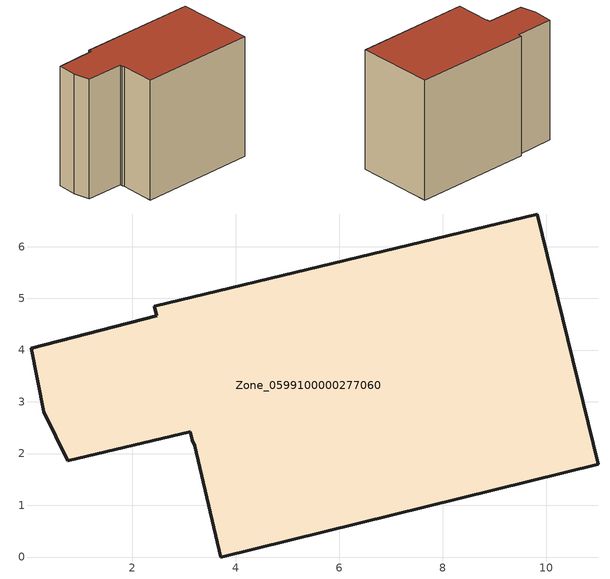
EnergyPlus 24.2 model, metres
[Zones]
Zone_0599100000277060
 floor ground (C_G): 2.42,4.85 9.83,6.63 11.01,1.79 3.71,0 3.21,2.15 3.16,2.26 3.12,2.42 0.75,1.86 0.28,2.8 0.05,4.03 2.47,4.66 z3.33
 wall outside (C_F): 2.42,4.85 2.47,4.66 0.05,4.03 0.28,2.8 0.75,1.86 3.12,2.42 3.16,2.26 3.21,2.15 3.71,0 11.01,1.79 9.83,6.63 2.42,4.85 z3.33:11.19
 roof outside (C_R): 9.83,6.63 2.42,4.85 2.47,4.66 0.05,4.03 0.28,2.8 0.75,1.86 3.12,2.42 3.16,2.26 3.21,2.15 3.71,0 11.01,1.79 z11.19
[BUILDING]
Pand.0599100000277060: North Axis=0; Terrain=City; Loads Convergence Tolerance Value=0.04; Temperature Convergence Tolerance Value=0.4; Solar Distribution=FullExterior; Maximum Number of Warmup Days=25; Minimum Number of Warmup Days=1
[Site:Location]
Rotterdam.The.Hague.AP_ZH_NLD Design_Conditions: Latitude=51.96; Longitude=4.45; Time Zone=1; Elevation=-4.5
[SITE:GROUNDTEMPERATURE:BUILDINGSURFACE]
18, 18, 18, 18, 18, 18, 18, 18, 18, 18, 18, 18
[MATERIAL] Thermal Absorptance=0.9; Solar Absorptance=0.7; Visible Absorptance=0.7
Name | Roughness | Thickness | Conductivity | Density | Specific Heat
G.TC.1946 | MediumSmooth | 0.15 | 1 | 540 | 1210
F.TC.1946 | Rough | 0.3 | 0.857143 | 1920 | 840
R.TC.1946 | MediumRough | 0.2 | 0.909091 | 1500 | 1000
[CONSTRUCTION]
C_G: G.TC.1946
C_F: F.TC.1946
C_R: R.TC.1946
[ZONE]
Zone_0599100000277060: Type=1; Multiplier=1; Ceiling Height=Autocalculate; Volume=Autocalculate; Floor Area=autocalculate; Part of Total Floor Area=Yes
[ZONEINFILTRATION:DESIGNFLOWRATE]
Infil_Zone_0599100000277060: Zone or ZoneList or Space or SpaceList=Zone_0599100000277060; Schedule=AlwaysOn; Design Flow Rate Calculation Method=Flow/Area; Flow Rate per Floor Area=0.003; Constant Term Coefficient=1; Temperature Term Coefficient=0; Velocity Term Coefficient=0; Velocity Squared Term Coefficient=0
[HVACTEMPLATE:ZONE:IDEALLOADSAIRSYSTEM]
Zone_0599100000277060: Maximum Heating Supply Air Temperature=50; Minimum Cooling Supply Air Temperature=13; Maximum Heating Supply Air Humidity Ratio=0.0156; Minimum Cooling Supply Air Humidity Ratio=0.0077; Heating Limit=NoLimit; Cooling Limit=NoLimit; Dehumidification Control Type=ConstantSensibleHeatRatio; Cooling Sensible Heat Ratio=0.7; Dehumidification Setpoint=60; Humidification Control Type=None; Humidification Setpoint=30; Outdoor Air Method=None; Outdoor Air Flow Rate per Person=0.00944; Outdoor Air Flow Rate per Zone Floor Area=0; Outdoor Air Flow Rate per Zone=0; Demand Controlled Ventilation Type=None; Outdoor Air Economizer Type=NoEconomizer; Heat Recovery Type=None; Sensible Heat Recovery Effectiveness=0.7; Latent Heat Recovery Effectiveness=0.65
[ZONECONTROL:THERMOSTAT]
ThermostatControl_Zone_0599100000277060: Zone or ZoneList=Zone_0599100000277060; Control Type Schedule=DualSetpointControlType; Control 1=Thermostat_Zone_0599100000277060; Temperature Difference Between Cutout And Setpoint=0
[THERMOSTATSETPOINT:DUALSETPOINT]
Thermostat_Zone_0599100000277060: Heating Setpoint Temperature Schedule=HeatingSetpoint_Zone_0599100000277060; Cooling Setpoint Temperature Schedule=CoolingSetpoint_Zone_0599100000277060
[SCHEDULE:COMPACT]
HeatingSetpoint_Zone_0599100000277060: Through: 12/31, For: AllDays, Until: 24:00, 21
CoolingSetpoint_Zone_0599100000277060: Through: 12/31, For: AllDays, Until: 24:00, 24
DualSetpointControlType: Through: 12/31, For: AllDays, Until: 24:00, 4
AlwaysOn: Through: 12/31, For: AllDays, Until: 24:00, 1
